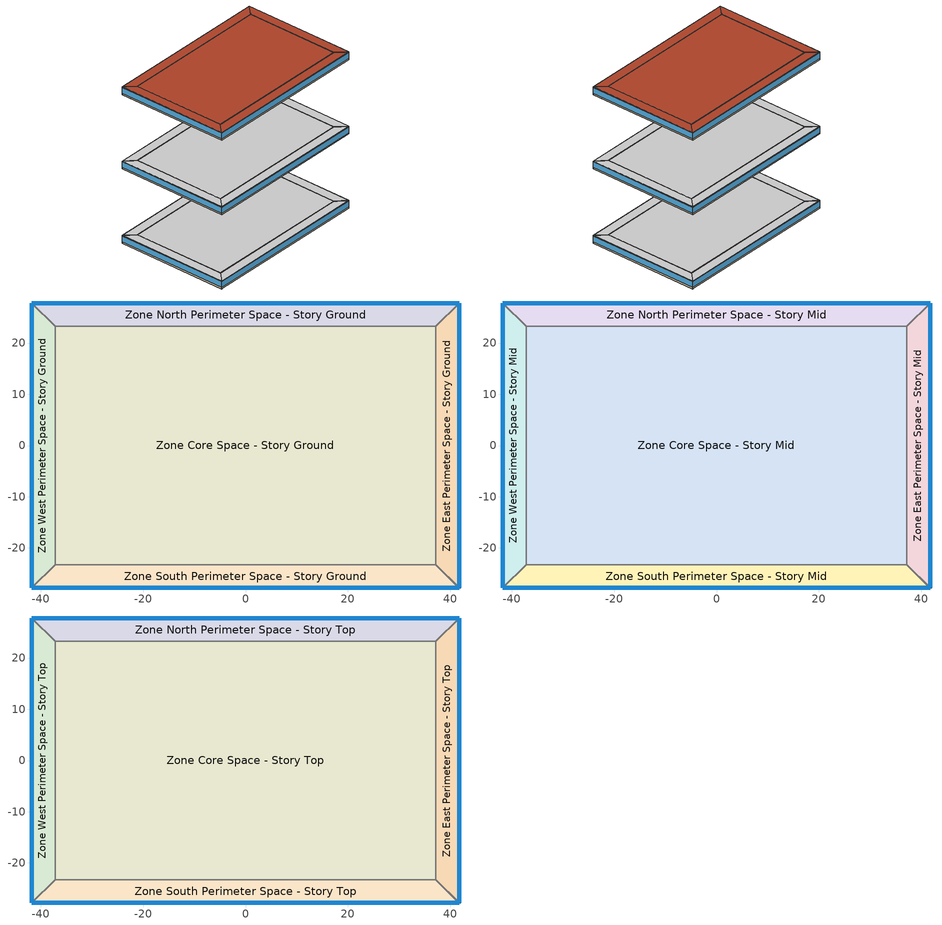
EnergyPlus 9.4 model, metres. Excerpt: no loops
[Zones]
Zone Core Space - Story Ground
 floor ground (Typical Insulated Carpeted 6in Slab Floor): -37.16,-23.25 -37.16,23.25 37.16,23.25 37.16,-23.25 z0
 wall to Zone West Perimeter Space - Story Ground (Typical Interior Wall): -37.16,23.25 -37.16,-23.25 z0:3.96
 wall to Zone North Perimeter Space - Story Ground (Typical Interior Wall): 37.16,23.25 -37.16,23.25 z0:3.96
 wall to Zone East Perimeter Space - Story Ground (Typical Interior Wall): 37.16,-23.25 37.16,23.25 z0:3.96
 wall to Zone South Perimeter Space - Story Ground (Typical Interior Wall): -37.16,-23.25 37.16,-23.25 z0:3.96
 ceiling adiabatic (Typical Interior Ceiling): 37.16,-23.25 37.16,23.25 -37.16,23.25 -37.16,-23.25 z3.96
Zone East Perimeter Space - Story Ground
 floor ground (Typical Insulated Carpeted 6in Slab Floor): 41.74,27.82 41.74,-27.82 37.16,-23.25 37.16,23.25 z0
 wall outside (Typical Insulated Exterior Mass Wall R-6.62): 41.74,-27.82 41.74,27.82 z0:3.96
 wall to Zone South Perimeter Space - Story Ground (Typical Interior Wall): 37.16,-23.25 41.74,-27.82 z0:3.96
 wall to Zone North Perimeter Space - Story Ground (Typical Interior Wall): 41.74,27.82 37.16,23.25 z0:3.96
 window (U 0.72 SHGC 0.25 Sgl Ref-B-M Tint 6mm): 41.74,-27.8 41.74,27.8 z0.76:3.54
 ceiling adiabatic (Typical Interior Ceiling): 37.16,23.25 37.16,-23.25 41.74,-27.82 41.74,27.82 z3.96
Zone North Perimeter Space - Story Ground
 floor ground (Typical Insulated Carpeted 6in Slab Floor): -41.74,27.82 41.74,27.82 37.16,23.25 -37.16,23.25 z0
 wall outside (Typical Insulated Exterior Mass Wall R-6.62): 41.74,27.82 -41.74,27.82 z0:3.96
 wall to Zone West Perimeter Space - Story Ground (Typical Interior Wall): -41.74,27.82 -37.16,23.25 z0:3.96
 window (U 0.72 SHGC 0.25 Sgl Ref-B-M Tint 6mm): 41.71,27.82 -41.71,27.82 z0.76:3.54
 ceiling adiabatic (Typical Interior Ceiling): -37.16,23.25 37.16,23.25 41.74,27.82 -41.74,27.82 z3.96
Zone South Perimeter Space - Story Ground
 floor ground (Typical Insulated Carpeted 6in Slab Floor): 41.74,-27.82 -41.74,-27.82 -37.16,-23.25 37.16,-23.25 z0
 wall outside (Typical Insulated Exterior Mass Wall R-6.62): -41.74,-27.82 41.74,-27.82 z0:3.96
 wall to Zone West Perimeter Space - Story Ground (Typical Interior Wall): -37.16,-23.25 -41.74,-27.82 z0:3.96
 window (U 0.72 SHGC 0.25 Sgl Ref-B-M Tint 6mm): -41.71,-27.82 41.71,-27.82 z0.76:3.54
 ceiling adiabatic (Typical Interior Ceiling): 37.16,-23.25 -37.16,-23.25 -41.74,-27.82 41.74,-27.82 z3.96
Zone West Perimeter Space - Story Ground
 floor ground (Typical Insulated Carpeted 6in Slab Floor): -41.74,-27.82 -41.74,27.82 -37.16,23.25 -37.16,-23.25 z0
 wall outside (Typical Insulated Exterior Mass Wall R-6.62): -41.74,27.82 -41.74,-27.82 z0:3.96
 window (U 0.72 SHGC 0.25 Sgl Ref-B-M Tint 6mm): -41.74,27.8 -41.74,-27.8 z0.76:3.54
 ceiling adiabatic (Typical Interior Ceiling): -37.16,-23.25 -37.16,23.25 -41.74,27.82 -41.74,-27.82 z3.96
Zone Core Space - Story Mid
 floor adiabatic (Typical Interior Floor): -37.16,-23.25 -37.16,23.25 37.16,23.25 37.16,-23.25 z37.64
 wall to Zone West Perimeter Space - Story Mid (Typical Interior Wall): -37.16,23.25 -37.16,-23.25 z37.64:41.61
 wall to Zone North Perimeter Space - Story Mid (Typical Interior Wall): 37.16,23.25 -37.16,23.25 z37.64:41.61
 wall to Zone East Perimeter Space - Story Mid (Typical Interior Wall): 37.16,-23.25 37.16,23.25 z37.64:41.61
 wall to Zone South Perimeter Space - Story Mid (Typical Interior Wall): -37.16,-23.25 37.16,-23.25 z37.64:41.61
 ceiling adiabatic (Typical Interior Ceiling): 37.16,-23.25 37.16,23.25 -37.16,23.25 -37.16,-23.25 z41.61
Zone East Perimeter Space - Story Mid
 floor adiabatic (Typical Interior Floor): 41.74,27.82 41.74,-27.82 37.16,-23.25 37.16,23.25 z37.64
 wall outside (Typical Insulated Exterior Mass Wall R-6.62): 41.74,-27.82 41.74,27.82 z37.64:41.61
 wall to Zone South Perimeter Space - Story Mid (Typical Interior Wall): 37.16,-23.25 41.74,-27.82 z37.64:41.61
 wall to Zone North Perimeter Space - Story Mid (Typical Interior Wall): 41.74,27.82 37.16,23.25 z37.64:41.61
 window (U 0.72 SHGC 0.25 Sgl Ref-B-M Tint 6mm): 41.74,-27.8 41.74,27.8 z38.4:41.18
 ceiling adiabatic (Typical Interior Ceiling): 37.16,23.25 37.16,-23.25 41.74,-27.82 41.74,27.82 z41.61
Zone North Perimeter Space - Story Mid
 floor adiabatic (Typical Interior Floor): -41.74,27.82 41.74,27.82 37.16,23.25 -37.16,23.25 z37.64
 wall outside (Typical Insulated Exterior Mass Wall R-6.62): 41.74,27.82 -41.74,27.82 z37.64:41.61
 wall to Zone West Perimeter Space - Story Mid (Typical Interior Wall): -41.74,27.82 -37.16,23.25 z37.64:41.61
 window (U 0.72 SHGC 0.25 Sgl Ref-B-M Tint 6mm): 41.71,27.82 -41.71,27.82 z38.4:41.18
 ceiling adiabatic (Typical Interior Ceiling): -37.16,23.25 37.16,23.25 41.74,27.82 -41.74,27.82 z41.61
Zone South Perimeter Space - Story Mid
 floor adiabatic (Typical Interior Floor): 41.74,-27.82 -41.74,-27.82 -37.16,-23.25 37.16,-23.25 z37.64
 wall outside (Typical Insulated Exterior Mass Wall R-6.62): -41.74,-27.82 41.74,-27.82 z37.64:41.61
 wall to Zone West Perimeter Space - Story Mid (Typical Interior Wall): -37.16,-23.25 -41.74,-27.82 z37.64:41.61
 window (U 0.72 SHGC 0.25 Sgl Ref-B-M Tint 6mm): -41.71,-27.82 41.71,-27.82 z38.4:41.18
 ceiling adiabatic (Typical Interior Ceiling): 37.16,-23.25 -37.16,-23.25 -41.74,-27.82 41.74,-27.82 z41.61
Zone West Perimeter Space - Story Mid
 floor adiabatic (Typical Interior Floor): -41.74,-27.82 -41.74,27.82 -37.16,23.25 -37.16,-23.25 z37.64
 wall outside (Typical Insulated Exterior Mass Wall R-6.62): -41.74,27.82 -41.74,-27.82 z37.64:41.61
 window (U 0.72 SHGC 0.25 Sgl Ref-B-M Tint 6mm): -41.74,27.8 -41.74,-27.8 z38.4:41.18
 ceiling adiabatic (Typical Interior Ceiling): -37.16,-23.25 -37.16,23.25 -41.74,27.82 -41.74,-27.82 z41.61
Zone Core Space - Story Top
 floor adiabatic (Typical Interior Floor): -37.16,-23.25 -37.16,23.25 37.16,23.25 37.16,-23.25 z75.29
 wall to Zone West Perimeter Space - Story Top (Typical Interior Wall): -37.16,23.25 -37.16,-23.25 z75.29:79.25
 wall to Zone North Perimeter Space - Story Top (Typical Interior Wall): 37.16,23.25 -37.16,23.25 z75.29:79.25
 wall to Zone East Perimeter Space - Story Top (Typical Interior Wall): 37.16,-23.25 37.16,23.25 z75.29:79.25
 wall to Zone South Perimeter Space - Story Top (Typical Interior Wall): -37.16,-23.25 37.16,-23.25 z75.29:79.25
 roof outside (Typical IEAD Roof - Highly Reflective R-20.83): 37.16,-23.25 37.16,23.25 -37.16,23.25 -37.16,-23.25 z79.25
Zone East Perimeter Space - Story Top
 floor adiabatic (Typical Interior Floor): 41.74,27.82 41.74,-27.82 37.16,-23.25 37.16,23.25 z75.29
 wall outside (Typical Insulated Exterior Mass Wall R-6.62): 41.74,-27.82 41.74,27.82 z75.29:79.25
 wall to Zone South Perimeter Space - Story Top (Typical Interior Wall): 37.16,-23.25 41.74,-27.82 z75.29:79.25
 wall to Zone North Perimeter Space - Story Top (Typical Interior Wall): 41.74,27.82 37.16,23.25 z75.29:79.25
 window (U 0.72 SHGC 0.25 Sgl Ref-B-M Tint 6mm): 41.74,-27.8 41.74,27.8 z76.05:78.82
 roof outside (Typical IEAD Roof - Highly Reflective R-20.83): 37.16,23.25 37.16,-23.25 41.74,-27.82 41.74,27.82 z79.25
Zone North Perimeter Space - Story Top
 floor adiabatic (Typical Interior Floor): -41.74,27.82 41.74,27.82 37.16,23.25 -37.16,23.25 z75.29
 wall outside (Typical Insulated Exterior Mass Wall R-6.62): 41.74,27.82 -41.74,27.82 z75.29:79.25
 wall to Zone West Perimeter Space - Story Top (Typical Interior Wall): -41.74,27.82 -37.16,23.25 z75.29:79.25
 window (U 0.72 SHGC 0.25 Sgl Ref-B-M Tint 6mm): 41.71,27.82 -41.71,27.82 z76.05:78.82
 roof outside (Typical IEAD Roof - Highly Reflective R-20.83): -37.16,23.25 37.16,23.25 41.74,27.82 -41.74,27.82 z79.25
Zone South Perimeter Space - Story Top
 floor adiabatic (Typical Interior Floor): 41.74,-27.82 -41.74,-27.82 -37.16,-23.25 37.16,-23.25 z75.29
 wall outside (Typical Insulated Exterior Mass Wall R-6.62): -41.74,-27.82 41.74,-27.82 z75.29:79.25
 wall to Zone West Perimeter Space - Story Top (Typical Interior Wall): -37.16,-23.25 -41.74,-27.82 z75.29:79.25
 window (U 0.72 SHGC 0.25 Sgl Ref-B-M Tint 6mm): -41.71,-27.82 41.71,-27.82 z76.05:78.82
 roof outside (Typical IEAD Roof - Highly Reflective R-20.83): 37.16,-23.25 -37.16,-23.25 -41.74,-27.82 41.74,-27.82 z79.25
Zone West Perimeter Space - Story Top
 floor adiabatic (Typical Interior Floor): -41.74,-27.82 -41.74,27.82 -37.16,23.25 -37.16,-23.25 z75.29
 wall outside (Typical Insulated Exterior Mass Wall R-6.62): -41.74,27.82 -41.74,-27.82 z75.29:79.25
 window (U 0.72 SHGC 0.25 Sgl Ref-B-M Tint 6mm): -41.74,27.8 -41.74,-27.8 z76.05:78.82
 roof outside (Typical IEAD Roof - Highly Reflective R-20.83): -37.16,-23.25 -37.16,23.25 -41.74,27.82 -41.74,-27.82 z79.25
[Building]
90.1-2010|MediumOffice: Terrain=City
[Site:Location]
Tucson International Ap_AZ_USA: Latitude {deg}=32.13; Longitude {deg}=-110.95; Time Zone {hr}=-7; Elevation {m}=777
[Site:GroundTemperature:FCfactorMethod]
January Ground Temperature {C}=20.9; February Ground Temperature {C}=15.4; March Ground Temperature {C}=11.9; April Ground Temperature {C}=14.8; May Ground Temperature {C}=12.7; June Ground Temperature {C}=15.4; July Ground Temperature {C}=23.3; August Ground Temperature {C}=26.3; September Ground Temperature {C}=31.2; October Ground Temperature {C}=30.4; November Ground Temperature {C}=29.8; December Ground Temperature {C}=27.8
[Site:WaterMainsTemperature]
Calculation Method=Correlation; Annual Average Outdoor Air Temperature {C}=20.3917; Maximum Difference In Monthly Average Outdoor Air Temperatures {deltaC}=20.1
[SizingPeriod:DesignDay] Day of Month=21; Dry-Bulb Temperature Range Modifier Type=DefaultMultipliers; Humidity Condition Type=Wetbulb; Barometric Pressure {Pa}=92332; Rain Indicator=No; Snow Indicator=No; Daylight Saving Time Indicator=No
Name | Month | Day Type | Maximum Dry-Bulb Temperature {C} | Daily Dry-Bulb Temperature Range {deltaC} | Wetbulb or DewPoint at Maximum Dry-Bulb {C} | Wind Speed {m/s} | Wind Direction {deg} | Solar Model Indicator | ASHRAE Clear Sky Optical Depth for Beam Irradiance (taub) | ASHRAE Clear Sky Optical Depth for Diffuse Irradiance (taud) | Sky Clearness
Tucson International Ap Ann Clg .4% Condns DB=>MWB 1 | 7 | SummerDesignDay | 41.1 | 13.8 | 19 | 5 | 300 | ASHRAETau | 0.555 | 1.73
Tucson International Ap Ann Clg .4% Condns WB=>MDB 1 | 7 | SummerDesignDay | 31.6 | 13.8 | 22.5 | 5 | 300 | ASHRAETau | 0.555 | 1.73
Tucson International Ap Ann Htg 99.6% Condns DB 1 | 12 | WinterDesignDay | -0.2 | 0 | -0.2 | 2.5 | 140 | ASHRAEClearSky |  |  | 0
[Material]
Name | Roughness | Thickness {m} | Conductivity {W/m-K} | Density {kg/m3} | Specific Heat {J/kg-K} | Thermal Absorptance | Solar Absorptance | Visible Absorptance
1/2IN Gypsum | Smooth | 0.0127 | 0.16 | 784.9 | 830 | 0.9 | 0.4 | 0.4
100mm Normalweight concrete floor | MediumRough | 0.1016 | 2.31045 | 2322 | 832.557 | 0.9 | 0.7 | 0.7
1IN Stucco | Smooth | 0.0253 | 0.6918 | 1858 | 837 | 0.9 | 0.7 | 0.92
6 in. Normalweight Concrete Floor | MediumRough | 0.1524 | 2.31 | 2322 | 832 | 0.9 | 0.7 | 0.7
8IN CONCRETE HW RefBldg | Rough | 0.2032 | 1.311 | 2240 | 836.8 | 0.9 | 0.7 | 0.7
G01 13mm gypsum board | Smooth | 0.0127 | 0.160031 | 800.001 | 1090.73 | 0.9 | 0.7 | 0.5
Metal Roof Surface | Smooth | 0.0008 | 45.28 | 7824 | 500 | 0.9 | 0.7 | 0.7
Roof Membrane - Highly Reflective | VeryRough | 0.0095 | 0.16 | 1121.29 | 1460 | 0.75 | 0.45 | 0.7
[Material:NoMass] Roughness=Smooth; Thermal Absorptance=0.9; Solar Absorptance=0.7
Name | Thermal Resistance {m2-K/W} | Visible Absorptance
CP02 CARPET PAD; Typical Carpet Pad | 0.21648 | 0.8
Typical Insulation R-19.72 | 3.4722 | 0.7
Typical Insulation R-4.23 | 0.745657 | 0.7
[WindowMaterial:Glazing]
REF B TINT MID 6MM: Optical Data Type=SpectralAverage; Thickness {m}=0.006; Solar Transmittance at Normal Incidence=0.1; Front Side Solar Reflectance at Normal Incidence=0.11; Back Side Solar Reflectance at Normal Incidence=0.41; Visible Transmittance at Normal Incidence=0.13; Front Side Visible Reflectance at Normal Incidence=0.1; Back Side Visible Reflectance at Normal Incidence=0.32; Infrared Transmittance at Normal Incidence=0; Front Side Infrared Hemispherical Emissivity=0.84; Back Side Infrared Hemispherical Emissivity=0.45; Conductivity {W/m-K}=0.9; Dirt Correction Factor for Solar and Visible Transmittance=1; Solar Diffusing=No
[Construction]
Typical IEAD Roof - Highly Reflective R-20.83: Roof Membrane - Highly Reflective, Typical Insulation R-19.72, Metal Roof Surface
Typical Insulated Carpeted 6in Slab Floor: 6 in. Normalweight Concrete Floor, Typical Carpet Pad
Typical Insulated Exterior Mass Wall R-6.62: 1IN Stucco, 8IN CONCRETE HW RefBldg, Typical Insulation R-4.23, 1/2IN Gypsum
Typical Interior Ceiling: CP02 CARPET PAD, 100mm Normalweight concrete floor
Typical Interior Floor: 100mm Normalweight concrete floor, CP02 CARPET PAD
Typical Interior Wall: G01 13mm gypsum board, G01 13mm gypsum board
U 0.72 SHGC 0.25 Sgl Ref-B-M Tint 6mm: REF B TINT MID 6MM
[Zone] Part of Total Floor Area=Yes
Name | Multiplier
Zone Core Space - Story Ground; Zone Core Space - Story Top; Zone East Perimeter Space - Story Ground; Zone East Perimeter Space - Story Top; Zone North Perimeter Space - Story Ground; Zone North Perimeter Space - Story Top; Zone South Perimeter Space - Story Ground; Zone South Perimeter Space - Story Top; Zone West Perimeter Space - Story Ground; Zone West Perimeter Space - Story Top | 1
Zone Core Space - Story Mid; Zone East Perimeter Space - Story Mid; Zone North Perimeter Space - Story Mid; Zone South Perimeter Space - Story Mid; Zone West Perimeter Space - Story Mid | 18
[ElectricEquipment] Zone or ZoneList=Zone Core Space - Story Ground; Design Level Calculation Method=EquipmentLevel
Name | Schedule | Design Level {W} | Fraction Radiant | Fraction Latent | Fraction Lost
25 Elevator Fans | Elevator Schedule 3 | 1868.13 | 0.5
25 Elevator Lift Motors | Elevator Schedule 1 | 509250 | 0 | 0 | 1
25 Elevator Lights | Elevator Schedule 2 | 808.714 | 0.5
[ZoneInfiltration:DesignFlowRate] Schedule=Always On Discrete; Design Flow Rate Calculation Method=Flow/ExteriorArea; Constant Term Coefficient=0; Temperature Term Coefficient=0; Velocity Term Coefficient=0.224; Velocity Squared Term Coefficient=0
Name | Zone or ZoneList | Flow per Exterior Surface Area {m3/s-m2}
East Perimeter Space - Story Ground Infiltration | Zone East Perimeter Space - Story Ground | 0.000569573
East Perimeter Space - Story Mid Infiltration | Zone East Perimeter Space - Story Mid | 0.000569573
East Perimeter Space - Story Top Infiltration | Zone East Perimeter Space - Story Top | 0.00027662
North Perimeter Space - Story Ground Infiltration | Zone North Perimeter Space - Story Ground | 0.000569573
North Perimeter Space - Story Mid Infiltration | Zone North Perimeter Space - Story Mid | 0.000569573
North Perimeter Space - Story Top Infiltration | Zone North Perimeter Space - Story Top | 0.000272439
South Perimeter Space - Story Ground Infiltration | Zone South Perimeter Space - Story Ground | 0.000569573
South Perimeter Space - Story Mid Infiltration | Zone South Perimeter Space - Story Mid | 0.000569573
South Perimeter Space - Story Top Infiltration | Zone South Perimeter Space - Story Top | 0.000272439
West Perimeter Space - Story Ground Infiltration | Zone West Perimeter Space - Story Ground | 0.000569573
West Perimeter Space - Story Mid Infiltration | Zone West Perimeter Space - Story Mid | 0.000569573
West Perimeter Space - Story Top Infiltration | Zone West Perimeter Space - Story Top | 0.00027662
[Daylighting:Controls] Lighting Control Type=Stepped; Minimum Input Power Fraction for Continuous or ContinuousOff Dimming Control=0.3; Minimum Light Output Fraction for Continuous or ContinuousOff Dimming Control=0.2; Number of Stepped Control Steps=3; Probability Lighting will be Reset When Needed in Manual Stepped Control=1; Glare Calculation Azimuth Angle of View Direction Clockwise from Zone y-Axis {deg}=0; Maximum Allowable Discomfort Glare Index=22; Illuminance Setpoint at Reference Point 1 {lux}=500
Name | Zone | Glare Calculation Daylighting Reference Point | Daylighting Reference Point Name 1 | Fraction of Zone Controlled by Reference Point 1
Zone East Perimeter Space - Story Ground DaylightingControls | Zone East Perimeter Space - Story Ground | East Perimeter Space - Story Ground Daylt Sensor 1 | East Perimeter Space - Story Ground Daylt Sensor 1 | 0.537
Zone East Perimeter Space - Story Mid DaylightingControls | Zone East Perimeter Space - Story Mid | East Perimeter Space - Story Mid Daylt Sensor 1 | East Perimeter Space - Story Mid Daylt Sensor 1 | 0.537
Zone East Perimeter Space - Story Top DaylightingControls | Zone East Perimeter Space - Story Top | East Perimeter Space - Story Top Daylt Sensor 1 | East Perimeter Space - Story Top Daylt Sensor 1 | 0.537
Zone North Perimeter Space - Story Ground DaylightingControls | Zone North Perimeter Space - Story Ground | North Perimeter Space - Story Ground Daylt Sensor 1 | North Perimeter Space - Story Ground Daylt Sensor 1 | 0.533
Zone North Perimeter Space - Story Mid DaylightingControls | Zone North Perimeter Space - Story Mid | North Perimeter Space - Story Mid Daylt Sensor 1 | North Perimeter Space - Story Mid Daylt Sensor 1 | 0.533
Zone North Perimeter Space - Story Top DaylightingControls | Zone North Perimeter Space - Story Top | North Perimeter Space - Story Top Daylt Sensor 1 | North Perimeter Space - Story Top Daylt Sensor 1 | 0.533
Zone South Perimeter Space - Story Ground DaylightingControls | Zone South Perimeter Space - Story Ground | South Perimeter Space - Story Ground Daylt Sensor 1 | South Perimeter Space - Story Ground Daylt Sensor 1 | 0.533
Zone South Perimeter Space - Story Mid DaylightingControls | Zone South Perimeter Space - Story Mid | South Perimeter Space - Story Mid Daylt Sensor 1 | South Perimeter Space - Story Mid Daylt Sensor 1 | 0.533
Zone South Perimeter Space - Story Top DaylightingControls | Zone South Perimeter Space - Story Top | South Perimeter Space - Story Top Daylt Sensor 1 | South Perimeter Space - Story Top Daylt Sensor 1 | 0.533
Zone West Perimeter Space - Story Ground DaylightingControls | Zone West Perimeter Space - Story Ground | West Perimeter Space - Story Ground Daylt Sensor 1 | West Perimeter Space - Story Ground Daylt Sensor 1 | 0.537
Zone West Perimeter Space - Story Mid DaylightingControls | Zone West Perimeter Space - Story Mid | West Perimeter Space - Story Mid Daylt Sensor 1 | West Perimeter Space - Story Mid Daylt Sensor 1 | 0.537
Zone West Perimeter Space - Story Top DaylightingControls | Zone West Perimeter Space - Story Top | West Perimeter Space - Story Top Daylt Sensor 1 | West Perimeter Space - Story Top Daylt Sensor 1 | 0.537
[AvailabilityManager:NightCycle] Applicability Schedule=Always On Discrete; Fan Schedule=Always On Discrete; Control Type=CycleOnAny; Thermostat Tolerance {deltaC}=1; Cycling Run Time Control Type=FixedRunTime; Cycling Run Time {s}=1800
Availability Manager Night Cycle 1; Availability Manager Night Cycle 6; Availability Manager Night Cycle 7; Availability Manager Night Cycle 2; Availability Manager Night Cycle 3; Availability Manager Night Cycle 4; Availability Manager Night Cycle 5
[AvailabilityManager:Scheduled] Schedule=Always On Discrete
1 Zone VAV OA System Availability Manager; 5 Zone VAV OA System Availability Manager; 5 Zone VAV 1 OA System Availability Manager; Zone East Perimeter Space - Story Ground PSZ-AC OA System Availability Manager; Zone North Perimeter Space - Story Ground PSZ-AC OA System Availability Manager; Zone South Perimeter Space - Story Ground PSZ-AC OA System Availability Manager; Zone West Perimeter Space - Story Ground PSZ-AC OA System Availability Manager
[Schedule:Day:Interval]
15 space(s) Occ Sch Default 1: No, 05:00, 0, 07:00, 0.00952, 08:00, 0.0714, 11:00, 0, 13:00, 0.04284, 16:00, 0, 17:00, 0.06188, 18:00, 0.01904, 21:00, 0, 22:00, 0.00476, 24:00, 0
15 space(s) Occ Sch Default 2; 15 space(s) Occ Sch Default 3: No, 05:00, 0, 07:00, 1, 08:00, 1, 11:00, 0, 13:00, 1, 16:00, 0, 17:00, 1, 18:00, 1, 21:00, 0, 22:00, 1, 24:00, 0
15 space(s) Occ Sch Saturday 1: No, 05:00, 0, 06:00, 0.00952, 07:00, 0, 08:00, 0.01904, 11:00, 0, 12:00, 0.01904, 16:00, 0, 17:00, 0.00476, 18:00, 0, 19:00, 0.00476, 24:00, 0
15 space(s) Occ Sch Saturday 2; 15 space(s) Occ Sch Saturday 3: No, 05:00, 0, 06:00, 1, 07:00, 0, 08:00, 1, 11:00, 0, 12:00, 1, 16:00, 0, 17:00, 1, 18:00, 0, 19:00, 1, 24:00, 0
15 space(s) Occ Sch Summer Design Day 1; 15 space(s) Occ Sch Summer Design Day 2; 15 space(s) Occ Sch Summer Design Day 3; 15 space(s) Occ Sch Winter Design Day 1; 15 space(s) Occ Sch Winter Design Day 2; 15 space(s) Occ Sch Winter Design Day 3: No, 24:00, 1
15 space(s) Occ Sch Sunday 1: No, 05:00, 0, 06:00, 0.00476, 17:00, 0, 18:00, 0.00476, 24:00, 0
15 space(s) Occ Sch Sunday 2; 15 space(s) Occ Sch Sunday 3: No, 05:00, 0, 06:00, 1, 17:00, 0, 18:00, 1, 24:00, 0
[Schedule:Week:Daily]
Elevator Schedule 1 Week Rule - Jan1-Jan3: 15 space(s) Occ Sch Default 1, 15 space(s) Occ Sch Default 1, 15 space(s) Occ Sch Default 1, 15 space(s) Occ Sch Default 1, 15 space(s) Occ Sch Default 1, 15 space(s) Occ Sch Default 1, 15 space(s) Occ Sch Saturday 1, 15 space(s) Occ Sch Default 1, 15 space(s) Occ Sch Summer Design Day 1, 15 space(s) Occ Sch Winter Design Day 1, 15 space(s) Occ Sch Default 1, 15 space(s) Occ Sch Default 1
Elevator Schedule 1 Week Rule - Jan4-Dec31: 15 space(s) Occ Sch Sunday 1, 15 space(s) Occ Sch Default 1, 15 space(s) Occ Sch Default 1, 15 space(s) Occ Sch Default 1, 15 space(s) Occ Sch Default 1, 15 space(s) Occ Sch Default 1, 15 space(s) Occ Sch Saturday 1, 15 space(s) Occ Sch Default 1, 15 space(s) Occ Sch Summer Design Day 1, 15 space(s) Occ Sch Winter Design Day 1, 15 space(s) Occ Sch Default 1, 15 space(s) Occ Sch Default 1
Elevator Schedule 2 Week Rule - Jan1-Jan3: 15 space(s) Occ Sch Default 2, 15 space(s) Occ Sch Default 2, 15 space(s) Occ Sch Default 2, 15 space(s) Occ Sch Default 2, 15 space(s) Occ Sch Default 2, 15 space(s) Occ Sch Default 2, 15 space(s) Occ Sch Saturday 2, 15 space(s) Occ Sch Default 2, 15 space(s) Occ Sch Summer Design Day 2, 15 space(s) Occ Sch Winter Design Day 2, 15 space(s) Occ Sch Default 2, 15 space(s) Occ Sch Default 2
Elevator Schedule 2 Week Rule - Jan4-Dec31: 15 space(s) Occ Sch Sunday 2, 15 space(s) Occ Sch Default 2, 15 space(s) Occ Sch Default 2, 15 space(s) Occ Sch Default 2, 15 space(s) Occ Sch Default 2, 15 space(s) Occ Sch Default 2, 15 space(s) Occ Sch Saturday 2, 15 space(s) Occ Sch Default 2, 15 space(s) Occ Sch Summer Design Day 2, 15 space(s) Occ Sch Winter Design Day 2, 15 space(s) Occ Sch Default 2, 15 space(s) Occ Sch Default 2
Elevator Schedule 3 Week Rule - Jan1-Jan3: 15 space(s) Occ Sch Default 3, 15 space(s) Occ Sch Default 3, 15 space(s) Occ Sch Default 3, 15 space(s) Occ Sch Default 3, 15 space(s) Occ Sch Default 3, 15 space(s) Occ Sch Default 3, 15 space(s) Occ Sch Saturday 3, 15 space(s) Occ Sch Default 3, 15 space(s) Occ Sch Summer Design Day 3, 15 space(s) Occ Sch Winter Design Day 3, 15 space(s) Occ Sch Default 3, 15 space(s) Occ Sch Default 3
Elevator Schedule 3 Week Rule - Jan4-Dec31: 15 space(s) Occ Sch Sunday 3, 15 space(s) Occ Sch Default 3, 15 space(s) Occ Sch Default 3, 15 space(s) Occ Sch Default 3, 15 space(s) Occ Sch Default 3, 15 space(s) Occ Sch Default 3, 15 space(s) Occ Sch Saturday 3, 15 space(s) Occ Sch Default 3, 15 space(s) Occ Sch Summer Design Day 3, 15 space(s) Occ Sch Winter Design Day 3, 15 space(s) Occ Sch Default 3, 15 space(s) Occ Sch Default 3
[Schedule:Year]
Elevator Schedule 1: Elevator Schedule 1 Week Rule - Jan1-Jan3, 1, 1, 1, 3, Elevator Schedule 1 Week Rule - Jan4-Dec31, 1, 4, 12, 31
Elevator Schedule 2: Elevator Schedule 2 Week Rule - Jan1-Jan3, 1, 1, 1, 3, Elevator Schedule 2 Week Rule - Jan4-Dec31, 1, 4, 12, 31
Elevator Schedule 3: Elevator Schedule 3 Week Rule - Jan1-Jan3, 1, 1, 1, 3, Elevator Schedule 3 Week Rule - Jan4-Dec31, 1, 4, 12, 31
[Schedule:Constant]
Always On Discrete: Hourly Value=1
